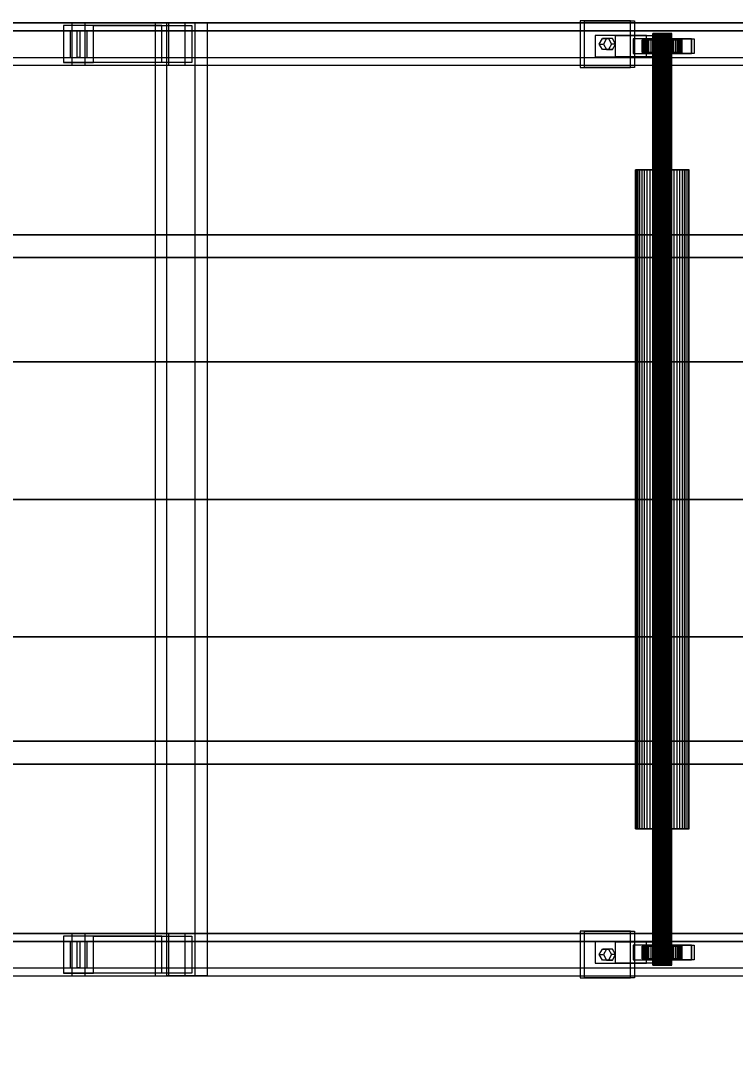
# Model space of a CAD drawing. Header units: millimetres. Extents: x -191664 to 191490, y -197311 to 10263.
# Drawn here: x 5695 to 6370, y -18531 to -17548 of the extents above; entities that cross this region are included whole.
import ezdxf

# ---------------------------------------------------------------- set-up
doc = ezdxf.new("R2010")
doc.units = ezdxf.units.MM
doc.layers.add('COTAS_INSTALACION_P', color=30, linetype='Continuous', lineweight=0)
doc.layers.add('superior_C01', color=7, linetype='Continuous', lineweight=0)
doc.dimstyles.new('PLANTA_100', dxfattribs={"dimtxt": 250, "dimasz": 150, "dimexe": 150, "dimexo": 80, "dimgap": 100, "dimtad": 1, "dimtih": 1, "dimtoh": 1, "dimdec": 1, "dimdsep": 46, "dimcen": 0.09, "dimclrd": 1, "dimclre": 1, "dimclrt": 1, "dimadec": 0, "dimazin": 0, "dimtfac": 1, "dimtdec": 4, "dimtofl": 0, "dimtmove": 0, "dimatfit": 3, "dimfxl": 1, "dimtolj": 1, "dimtzin": 0, "dimarcsym": 0})

# ---------------------------------------------------------------- blocks, each defined once
blk = doc.blocks.new('*D5')
at = {"layer": 'COTAS_INSTALACION_P', "color": 1, "lineweight": -2, "transparency": 16777216}
for p, q in [((-1000, -18080), (-1000, -25850)), ((60117.12, -18080), (60117.12, -25850)), ((-850, -25700), (59967.12, -25700))]:
    blk.add_line(p, q, dxfattribs=at)
at = {"layer": 'COTAS_INSTALACION_P', "color": 1, "transparency": 16777216}
for points in [[(-850, -25675), (-850, -25725), (-1000, -25700)], [(59967.12, -25675), (59967.12, -25725), (60117.12, -25700)]]:
    blk.add_solid(points, dxfattribs=at)
at = {"layer": 'Defpoints', "color": 0, "transparency": 16777216}
for p in [(-1000, -18000), (60117.12, -18000), (60117.12, -25700)]:
    blk.add_point(p, dxfattribs=at)

msp = doc.modelspace()

# ---------------------------------------------------------------- linework, layer by layer
at = {"layer": 'superior_C01', "color": 139, "true_color": 0x354b57}
for p, q in [((5743.6, -17550), (4606.77, -17550)), ((4619.57, -17550), (5756.4, -17550)), ((5834.85, -17550), (4698.01, -17550)), ((4714.02, -17550), (5850.85, -17550)), ((5743.6, -17550), (5743.6, -17590)), ((5756.4, -17550), (5743.6, -17550)), ((6880.43, -17550), (5743.6, -17550)), ((5756.4, -17590), (5756.4, -17550)), ((5756.4, -17550), (6893.23, -17550)), ((5860.2, -17550), (5822.3, -17550)), ((5822.3, -17550), (5822.3, -18450)), ((5833.51, -17550), (5822.3, -17550)), ((5833.51, -18450), (5833.51, -17550)), ((5833.51, -17550), (5871.4, -17550)), ((5834.85, -17550), (5834.85, -17590)), ((5850.85, -17550), (5834.85, -17550)), ((6971.68, -17550), (5834.85, -17550)), ((5850.85, -17590), (5850.85, -17550)), ((5850.85, -17550), (6987.68, -17550)), ((5860.2, -18450), (5860.2, -17550)), ((5860.2, -17550), (5871.4, -17550)), ((5871.4, -17550), (5871.4, -18450)), ((6271.43, -17548), (6224.06, -17548)), ((6224.06, -17548), (6224.06, -17592)), ((6227.91, -17548), (6224.06, -17548)), ((6227.91, -17592), (6227.91, -17548)), ((6227.91, -17548), (6275.27, -17548)), ((6271.43, -17592), (6271.43, -17548)), ((6271.43, -17548), (6275.27, -17548)), ((6275.27, -17548), (6275.27, -17592)), ((5741.99, -17557.5), (4698.01, -17557.5)), ((4714.03, -17557.5), (5758.01, -17557.5)), ((5764.21, -17552.5), (5735.79, -17552.5)), ((5735.79, -17552.5), (5735.79, -17587.5)), ((5828.64, -17552.5), (5735.79, -17552.5)), ((5741.99, -17557.5), (5741.99, -17582.5)), ((5758.01, -17557.5), (5741.99, -17557.5)), ((5748.67, -17557.5), (5751.33, -17557.5)), ((5748.67, -17582.5), (5748.67, -17557.5)), ((6978.35, -17557.5), (5748.67, -17557.5)), ((5751.33, -17557.5), (5751.33, -17582.5)), ((5751.33, -17557.5), (6981.01, -17557.5)), ((5758.01, -17582.5), (5758.01, -17557.5)), ((5764.21, -17587.5), (5764.21, -17552.5)), ((5764.21, -17552.5), (5857.06, -17552.5)), ((5828.64, -17587.5), (5828.64, -17552.5)), ((5828.64, -17552.5), (5857.06, -17552.5)), ((5857.06, -17552.5), (5857.06, -17587.5)), ((6257.22, -17562), (6238.27, -17562)), ((6238.27, -17562), (6238.27, -17582)), ((6286.59, -17562), (6238.27, -17562)), ((6257.22, -17582), (6257.22, -17562)), ((6257.22, -17562), (6305.53, -17562)), ((6285.3, -17565), (6273.94, -17565)), ((6273.94, -17565), (6273.94, -17579)), ((6287.38, -17565), (6273.94, -17565)), ((6285.3, -17579), (6285.3, -17565)), ((6285.3, -17565), (6298.75, -17565)), ((6329.05, -17565), (6285.48, -17565)), ((6285.48, -17565), (6285.48, -17579)), ((6288.04, -17565), (6285.48, -17565)), ((6286.59, -17582), (6286.59, -17562)), ((6286.59, -17562), (6305.53, -17562)), ((6287.38, -17579), (6287.38, -17565)), ((6287.38, -17565), (6298.75, -17565)), ((6288.04, -17579), (6288.04, -17565)), ((6288.04, -17565), (6331.62, -17565)), ((6298.75, -17565), (6298.75, -17579)), ((6315.62, -17565), (6304.25, -17565)), ((6304.25, -17565), (6304.25, -17579)), ((6317.7, -17565), (6304.25, -17565)), ((6305.53, -17562), (6305.53, -17582)), ((6315.62, -17579), (6315.62, -17565)), ((6315.62, -17565), (6329.07, -17565)), ((6317.7, -17579), (6317.7, -17565)), ((6317.7, -17565), (6329.07, -17565)), ((6329.05, -17579), (6329.05, -17565)), ((6329.05, -17565), (6331.62, -17565)), ((6329.07, -17565), (6329.07, -17579)), ((6331.62, -17565), (6331.62, -17579)), ((6273.94, -17579), (6285.3, -17579)), ((6273.94, -17579), (6287.38, -17579)), ((6298.75, -17579), (6285.3, -17579)), ((6285.48, -17579), (6329.05, -17579)), ((6285.48, -17579), (6288.04, -17579)), ((6298.75, -17579), (6287.38, -17579)), ((6331.62, -17579), (6288.04, -17579)), ((6304.25, -17579), (6315.62, -17579)), ((6304.25, -17579), (6317.7, -17579)), ((6329.07, -17579), (6315.62, -17579)), ((6329.07, -17579), (6317.7, -17579)), ((6331.62, -17579), (6329.05, -17579)), ((4698.01, -17582.5), (5741.99, -17582.5)), ((4714.03, -17582.5), (5758.01, -17582.5)), ((5735.79, -17587.5), (5764.21, -17587.5)), ((5828.64, -17587.5), (5735.79, -17587.5)), ((5741.99, -17582.5), (5758.01, -17582.5)), ((5751.33, -17582.5), (5748.67, -17582.5)), ((5748.67, -17582.5), (6978.35, -17582.5)), ((5751.33, -17582.5), (6981.01, -17582.5)), ((5857.06, -17587.5), (5764.21, -17587.5)), ((5857.06, -17587.5), (5828.64, -17587.5)), ((6238.27, -17582), (6257.22, -17582)), ((6238.27, -17582), (6286.59, -17582)), ((6305.53, -17582), (6257.22, -17582)), ((6305.53, -17582), (6286.59, -17582)), ((4606.77, -17590), (5743.6, -17590)), ((4619.57, -17590), (5756.4, -17590)), ((4698.01, -17590), (5834.85, -17590)), ((4714.02, -17590), (5850.85, -17590)), ((5743.6, -17590), (5756.4, -17590)), ((5743.6, -17590), (6880.43, -17590)), ((5756.4, -17590), (6893.23, -17590)), ((5834.85, -17590), (5850.85, -17590)), ((5834.85, -17590), (6971.68, -17590)), ((5850.85, -17590), (6987.68, -17590)), ((6224.06, -17592), (6271.43, -17592)), ((6224.06, -17592), (6227.91, -17592)), ((6275.27, -17592), (6227.91, -17592)), ((6275.27, -17592), (6271.43, -17592)), ((5743.6, -18410), (4606.77, -18410)), ((4619.57, -18410), (5756.4, -18410)), ((5834.85, -18410), (4698.01, -18410)), ((4714.02, -18410), (5850.85, -18410)), ((5764.21, -18412.5), (5735.79, -18412.5)), ((5735.79, -18412.5), (5735.79, -18447.5)), ((5828.64, -18412.5), (5735.79, -18412.5)), ((5743.6, -18410), (5743.6, -18450)), ((5756.4, -18410), (5743.6, -18410)), ((6880.43, -18410), (5743.6, -18410)), ((5756.4, -18450), (5756.4, -18410)), ((5756.4, -18410), (6893.23, -18410)), ((5764.21, -18447.5), (5764.21, -18412.5)), ((5764.21, -18412.5), (5857.06, -18412.5)), ((5828.64, -18447.5), (5828.64, -18412.5)), ((5828.64, -18412.5), (5857.06, -18412.5)), ((5834.85, -18410), (5834.85, -18450)), ((5850.85, -18410), (5834.85, -18410)), ((6971.68, -18410), (5834.85, -18410)), ((5850.85, -18450), (5850.85, -18410)), ((5850.85, -18410), (6987.68, -18410)), ((5857.06, -18412.5), (5857.06, -18447.5)), ((6271.43, -18408), (6224.06, -18408)), ((6224.06, -18408), (6224.06, -18452)), ((6227.91, -18408), (6224.06, -18408)), ((6227.91, -18452), (6227.91, -18408)), ((6227.91, -18408), (6275.27, -18408)), ((6271.43, -18452), (6271.43, -18408)), ((6271.43, -18408), (6275.27, -18408)), ((6275.27, -18408), (6275.27, -18452)), ((5741.99, -18417.5), (4698.01, -18417.5)), ((4714.03, -18417.5), (5758.01, -18417.5)), ((5741.99, -18417.5), (5741.99, -18442.5)), ((5758.01, -18417.5), (5741.99, -18417.5)), ((5748.67, -18417.5), (5751.33, -18417.5)), ((5748.67, -18442.5), (5748.67, -18417.5)), ((6978.35, -18417.5), (5748.67, -18417.5)), ((5751.33, -18417.5), (5751.33, -18442.5)), ((5751.33, -18417.5), (6981.01, -18417.5)), ((5758.01, -18442.5), (5758.01, -18417.5)), ((6257.22, -18418), (6238.27, -18418)), ((6238.27, -18418), (6238.27, -18438)), ((6286.59, -18418), (6238.27, -18418)), ((6257.22, -18438), (6257.22, -18418)), ((6257.22, -18418), (6305.53, -18418)), ((6285.3, -18421), (6273.94, -18421)), ((6273.94, -18421), (6273.94, -18435)), ((6287.38, -18421), (6273.94, -18421)), ((6285.3, -18435), (6285.3, -18421)), ((6285.3, -18421), (6298.75, -18421)), ((6329.05, -18421), (6285.48, -18421)), ((6285.48, -18421), (6285.48, -18435)), ((6288.04, -18421), (6285.48, -18421)), ((6286.59, -18438), (6286.59, -18418)), ((6286.59, -18418), (6305.53, -18418)), ((6287.38, -18435), (6287.38, -18421)), ((6287.38, -18421), (6298.75, -18421)), ((6288.04, -18435), (6288.04, -18421)), ((6288.04, -18421), (6331.62, -18421)), ((6298.75, -18421), (6298.75, -18435)), ((6315.62, -18421), (6304.25, -18421)), ((6304.25, -18421), (6304.25, -18435)), ((6317.7, -18421), (6304.25, -18421)), ((6305.53, -18418), (6305.53, -18438)), ((6315.62, -18435), (6315.62, -18421)), ((6315.62, -18421), (6329.07, -18421)), ((6317.7, -18435), (6317.7, -18421)), ((6317.7, -18421), (6329.07, -18421)), ((6329.05, -18435), (6329.05, -18421)), ((6329.05, -18421), (6331.62, -18421)), ((6329.07, -18421), (6329.07, -18435)), ((6331.62, -18421), (6331.62, -18435)), ((4698.01, -18442.5), (5741.99, -18442.5)), ((4714.03, -18442.5), (5758.01, -18442.5)), ((5741.99, -18442.5), (5758.01, -18442.5)), ((5751.33, -18442.5), (5748.67, -18442.5)), ((5748.67, -18442.5), (6978.35, -18442.5)), ((5751.33, -18442.5), (6981.01, -18442.5)), ((6238.27, -18438), (6257.22, -18438)), ((6238.27, -18438), (6286.59, -18438)), ((6305.53, -18438), (6257.22, -18438)), ((6273.94, -18435), (6285.3, -18435)), ((6273.94, -18435), (6287.38, -18435)), ((6298.75, -18435), (6285.3, -18435)), ((6285.48, -18435), (6329.05, -18435)), ((6285.48, -18435), (6288.04, -18435)), ((6305.53, -18438), (6286.59, -18438)), ((6298.75, -18435), (6287.38, -18435)), ((6331.62, -18435), (6288.04, -18435)), ((6304.25, -18435), (6315.62, -18435)), ((6304.25, -18435), (6317.7, -18435)), ((6329.07, -18435), (6315.62, -18435)), ((6329.07, -18435), (6317.7, -18435)), ((6331.62, -18435), (6329.05, -18435)), ((4606.77, -18450), (5743.6, -18450)), ((4619.57, -18450), (5756.4, -18450)), ((4698.01, -18450), (5834.85, -18450)), ((4714.02, -18450), (5850.85, -18450)), ((5735.79, -18447.5), (5764.21, -18447.5)), ((5828.64, -18447.5), (5735.79, -18447.5)), ((5743.6, -18450), (5756.4, -18450)), ((5743.6, -18450), (6880.43, -18450)), ((5756.4, -18450), (6893.23, -18450)), ((5857.06, -18447.5), (5764.21, -18447.5)), ((5822.3, -18450), (5860.2, -18450)), ((5822.3, -18450), (5833.51, -18450)), ((5857.06, -18447.5), (5828.64, -18447.5)), ((5871.4, -18450), (5833.51, -18450)), ((5834.85, -18450), (5850.85, -18450)), ((5834.85, -18450), (6971.68, -18450)), ((5850.85, -18450), (6987.68, -18450)), ((5871.4, -18450), (5860.2, -18450)), ((6224.06, -18452), (6271.43, -18452)), ((6224.06, -18452), (6227.91, -18452)), ((6275.27, -18452), (6227.91, -18452)), ((6275.27, -18452), (6271.43, -18452))]:
    msp.add_line(p, q, dxfattribs=at)
at = {"layer": 'superior_C01', "color": 9, "true_color": 0xbac6cb}
for p, q in [((6292.68, -17560), (6292.52, -17560)), ((6292.52, -17560), (6292.98, -17560)), ((6292.52, -18440), (6292.52, -17560)), ((6293.44, -17560), (6292.68, -17560)), ((6292.68, -18440), (6292.68, -17560)), ((6292.98, -17560), (6294.01, -17560)), ((6292.98, -18440), (6292.98, -17560)), ((6294.74, -17560), (6293.44, -17560)), ((6293.44, -18440), (6293.44, -17560)), ((6294.01, -17560), (6295.56, -17560)), ((6294.01, -18440), (6294.01, -17560)), ((6296.51, -17560), (6294.74, -17560)), ((6294.74, -18440), (6294.74, -17560)), ((6295.56, -17560), (6297.51, -17560)), ((6295.56, -18440), (6295.56, -17560)), ((6298.62, -17560), (6296.51, -17560)), ((6296.51, -18440), (6296.51, -17560)), ((6297.51, -17560), (6299.73, -17560)), ((6297.51, -18440), (6297.51, -17560)), ((6300.93, -17560), (6298.62, -17560)), ((6298.62, -18440), (6298.62, -17560)), ((6299.73, -17560), (6302.08, -17560)), ((6299.73, -18440), (6299.73, -17560)), ((6303.27, -17560), (6300.93, -17560)), ((6300.93, -18440), (6300.93, -17560)), ((6302.08, -17560), (6304.38, -17560)), ((6302.08, -18440), (6302.08, -17560)), ((6305.49, -17560), (6303.27, -17560)), ((6303.27, -18440), (6303.27, -17560)), ((6304.38, -17560), (6306.49, -17560)), ((6304.38, -18440), (6304.38, -17560)), ((6307.45, -17560), (6305.49, -17560)), ((6305.49, -18440), (6305.49, -17560)), ((6306.49, -17560), (6308.26, -17560)), ((6306.49, -18440), (6306.49, -17560)), ((6308.99, -17560), (6307.45, -17560)), ((6307.45, -18440), (6307.45, -17560)), ((6308.26, -17560), (6309.57, -17560)), ((6308.26, -18440), (6308.26, -17560)), ((6310.03, -17560), (6308.99, -17560)), ((6308.99, -18440), (6308.99, -17560)), ((6309.57, -17560), (6310.33, -17560)), ((6309.57, -18440), (6309.57, -17560)), ((6310.48, -17560), (6310.03, -17560)), ((6310.03, -17560), (6310.03, -18440)), ((6310.33, -17560), (6310.48, -17560)), ((6310.33, -18440), (6310.33, -17560)), ((6310.48, -18440), (6310.48, -17560)), ((6292.98, -18440), (6292.52, -18440)), ((6292.52, -18440), (6292.68, -18440)), ((6292.68, -18440), (6293.44, -18440)), ((6294.01, -18440), (6292.98, -18440)), ((6293.44, -18440), (6294.74, -18440)), ((6295.56, -18440), (6294.01, -18440)), ((6294.74, -18440), (6296.51, -18440)), ((6297.51, -18440), (6295.56, -18440)), ((6296.51, -18440), (6298.62, -18440)), ((6299.73, -18440), (6297.51, -18440)), ((6298.62, -18440), (6300.93, -18440)), ((6302.08, -18440), (6299.73, -18440)), ((6300.93, -18440), (6303.27, -18440)), ((6304.38, -18440), (6302.08, -18440)), ((6303.27, -18440), (6305.49, -18440)), ((6306.49, -18440), (6304.38, -18440)), ((6305.49, -18440), (6307.45, -18440)), ((6308.26, -18440), (6306.49, -18440)), ((6307.45, -18440), (6308.99, -18440)), ((6309.57, -18440), (6308.26, -18440)), ((6308.99, -18440), (6310.03, -18440)), ((6310.33, -18440), (6309.57, -18440)), ((6310.03, -18440), (6310.48, -18440)), ((6310.48, -18440), (6310.33, -18440))]:
    msp.add_line(p, q, dxfattribs=at)
at = {"layer": 'superior_C01', "color": 9, "true_color": 0xbdc8cc}
for p, q in [((6242.06, -17570), (6244.91, -17564.8)), ((6244.91, -17564.8), (6250.59, -17564.8)), ((6248.75, -17564.8), (6244.91, -17564.8)), ((6248.75, -17564.8), (6245.91, -17570)), ((6254.43, -17564.8), (6248.75, -17564.8)), ((6250.59, -17564.8), (6253.43, -17570)), ((6254.43, -17564.8), (6250.59, -17564.8)), ((6257.27, -17570), (6254.43, -17564.8)), ((6244.91, -17575.2), (6242.06, -17570)), ((6242.06, -17570), (6245.91, -17570)), ((6250.59, -17575.2), (6244.91, -17575.2)), ((6248.75, -17575.2), (6244.91, -17575.2)), ((6245.91, -17570), (6248.75, -17575.2)), ((6248.75, -17575.2), (6254.43, -17575.2)), ((6253.43, -17570), (6250.59, -17575.2)), ((6254.43, -17575.2), (6250.59, -17575.2)), ((6257.27, -17570), (6253.43, -17570)), ((6254.43, -17575.2), (6257.27, -17570)), ((6242.06, -18430), (6244.91, -18424.8)), ((6244.91, -18424.8), (6250.59, -18424.8)), ((6248.75, -18424.8), (6244.91, -18424.8)), ((6248.75, -18424.8), (6245.91, -18430)), ((6254.43, -18424.8), (6248.75, -18424.8)), ((6250.59, -18424.8), (6253.43, -18430)), ((6254.43, -18424.8), (6250.59, -18424.8)), ((6257.27, -18430), (6254.43, -18424.8)), ((6244.91, -18435.2), (6242.06, -18430)), ((6242.06, -18430), (6245.91, -18430)), ((6245.91, -18430), (6248.75, -18435.2)), ((6253.43, -18430), (6250.59, -18435.2)), ((6257.27, -18430), (6253.43, -18430)), ((6254.43, -18435.2), (6257.27, -18430)), ((6250.59, -18435.2), (6244.91, -18435.2)), ((6248.75, -18435.2), (6244.91, -18435.2)), ((6248.75, -18435.2), (6254.43, -18435.2)), ((6254.43, -18435.2), (6250.59, -18435.2))]:
    msp.add_line(p, q, dxfattribs=at)
at = {"layer": 'superior_C01', "color": 155, "true_color": 0x617580}
for p, q in [((6282.87, -17566), (6282.54, -17566)), ((6282.54, -17566), (6292.52, -17566)), ((6282.54, -17578), (6282.54, -17566)), ((6282.54, -17566), (6283.5, -17566)), ((6284.47, -17566), (6282.87, -17566)), ((6282.87, -17566), (6292.68, -17566)), ((6282.87, -17578), (6282.87, -17566)), ((6283.5, -17566), (6292.98, -17566)), ((6283.5, -17578), (6283.5, -17566)), ((6283.5, -17566), (6285.69, -17566)), ((6287.23, -17566), (6284.47, -17566)), ((6284.47, -17566), (6293.44, -17566)), ((6284.47, -17578), (6284.47, -17566)), ((6285.69, -17566), (6294.01, -17566)), ((6285.69, -17578), (6285.69, -17566)), ((6285.69, -17566), (6288.96, -17566)), ((6290.97, -17566), (6287.23, -17566)), ((6287.23, -17566), (6294.74, -17566)), ((6287.23, -17578), (6287.23, -17566)), ((6288.96, -17566), (6295.56, -17566)), ((6288.96, -17578), (6288.96, -17566)), ((6288.96, -17566), (6293.08, -17566)), ((6295.42, -17566), (6290.97, -17566)), ((6290.97, -17566), (6296.51, -17566)), ((6290.97, -17578), (6290.97, -17566)), ((6292.52, -17566), (6292.68, -17566)), ((6292.52, -17566), (6292.52, -17578)), ((6292.98, -17566), (6292.52, -17566)), ((6292.68, -17566), (6293.44, -17566)), ((6292.68, -17566), (6292.68, -17578)), ((6292.98, -17566), (6292.98, -17578)), ((6294.01, -17566), (6292.98, -17566)), ((6293.08, -17566), (6297.51, -17566)), ((6293.08, -17578), (6293.08, -17566)), ((6293.08, -17566), (6297.77, -17566)), ((6293.44, -17566), (6294.74, -17566)), ((6293.44, -17566), (6293.44, -17578)), ((6294.01, -17566), (6294.01, -17578)), ((6295.56, -17566), (6294.01, -17566)), ((6294.74, -17566), (6296.51, -17566)), ((6294.74, -17566), (6294.74, -17578)), ((6300.28, -17566), (6295.42, -17566)), ((6295.42, -17566), (6298.62, -17566)), ((6295.42, -17578), (6295.42, -17566)), ((6295.56, -17566), (6295.56, -17578)), ((6297.51, -17566), (6295.56, -17566)), ((6296.51, -17566), (6298.62, -17566)), ((6296.51, -17566), (6296.51, -17578)), ((6297.51, -17566), (6297.51, -17578)), ((6299.73, -17566), (6297.51, -17566)), ((6297.77, -17566), (6299.73, -17566)), ((6297.77, -17578), (6297.77, -17566)), ((6297.77, -17566), (6302.72, -17566)), ((6298.62, -17566), (6300.93, -17566)), ((6298.62, -17566), (6298.62, -17578)), ((6299.73, -17566), (6299.73, -17578)), ((6302.08, -17566), (6299.73, -17566)), ((6305.23, -17566), (6300.28, -17566)), ((6300.28, -17566), (6300.93, -17566)), ((6300.28, -17578), (6300.28, -17566)), ((6300.93, -17566), (6303.27, -17566)), ((6300.93, -17566), (6300.93, -17578)), ((6302.72, -17566), (6302.08, -17566)), ((6302.08, -17566), (6302.08, -17578)), ((6304.38, -17566), (6302.08, -17566)), ((6302.72, -17578), (6302.72, -17566)), ((6302.72, -17566), (6307.59, -17566)), ((6305.23, -17566), (6303.27, -17566)), ((6303.27, -17566), (6305.49, -17566)), ((6303.27, -17566), (6303.27, -17578)), ((6307.59, -17566), (6304.38, -17566)), ((6304.38, -17566), (6304.38, -17578)), ((6306.49, -17566), (6304.38, -17566)), ((6309.93, -17566), (6305.23, -17566)), ((6305.23, -17578), (6305.23, -17566)), ((6309.93, -17566), (6305.49, -17566)), ((6305.49, -17566), (6307.45, -17566)), ((6305.49, -17566), (6305.49, -17578)), ((6312.04, -17566), (6306.49, -17566)), ((6306.49, -17566), (6306.49, -17578)), ((6308.26, -17566), (6306.49, -17566)), ((6314.05, -17566), (6307.45, -17566)), ((6307.45, -17566), (6308.99, -17566)), ((6307.45, -17566), (6307.45, -17578)), ((6307.59, -17578), (6307.59, -17566)), ((6307.59, -17566), (6312.04, -17566)), ((6315.77, -17566), (6308.26, -17566)), ((6308.26, -17566), (6308.26, -17578)), ((6309.57, -17566), (6308.26, -17566)), ((6317.31, -17566), (6308.99, -17566)), ((6308.99, -17566), (6310.03, -17566)), ((6308.99, -17566), (6308.99, -17578)), ((6318.53, -17566), (6309.57, -17566)), ((6309.57, -17566), (6309.57, -17578)), ((6310.33, -17566), (6309.57, -17566)), ((6314.05, -17566), (6309.93, -17566)), ((6309.93, -17578), (6309.93, -17566)), ((6310.03, -17566), (6319.5, -17566)), ((6310.03, -17578), (6310.03, -17566)), ((6310.03, -17566), (6310.48, -17566)), ((6320.13, -17566), (6310.33, -17566)), ((6310.33, -17566), (6310.33, -17578)), ((6310.48, -17566), (6310.33, -17566)), ((6320.46, -17566), (6310.48, -17566)), ((6310.48, -17566), (6310.48, -17578)), ((6312.04, -17578), (6312.04, -17566)), ((6312.04, -17566), (6315.77, -17566)), ((6317.31, -17566), (6314.05, -17566)), ((6314.05, -17578), (6314.05, -17566)), ((6315.77, -17578), (6315.77, -17566)), ((6315.77, -17566), (6318.53, -17566)), ((6319.5, -17566), (6317.31, -17566)), ((6317.31, -17578), (6317.31, -17566)), ((6318.53, -17578), (6318.53, -17566)), ((6318.53, -17566), (6320.13, -17566)), ((6319.5, -17566), (6319.5, -17578)), ((6320.46, -17566), (6319.5, -17566)), ((6320.13, -17578), (6320.13, -17566)), ((6320.13, -17566), (6320.46, -17566)), ((6320.46, -17578), (6320.46, -17566)), ((6292.52, -17578), (6282.54, -17578)), ((6282.54, -17578), (6282.87, -17578)), ((6283.5, -17578), (6282.54, -17578)), ((6292.68, -17578), (6282.87, -17578)), ((6282.87, -17578), (6284.47, -17578)), ((6292.98, -17578), (6283.5, -17578)), ((6285.69, -17578), (6283.5, -17578)), ((6293.44, -17578), (6284.47, -17578)), ((6284.47, -17578), (6287.23, -17578)), ((6294.01, -17578), (6285.69, -17578)), ((6288.96, -17578), (6285.69, -17578)), ((6294.74, -17578), (6287.23, -17578)), ((6287.23, -17578), (6290.97, -17578)), ((6295.56, -17578), (6288.96, -17578)), ((6293.08, -17578), (6288.96, -17578)), ((6296.51, -17578), (6290.97, -17578)), ((6290.97, -17578), (6295.42, -17578)), ((6292.68, -17578), (6292.52, -17578)), ((6292.52, -17578), (6292.98, -17578)), ((6293.44, -17578), (6292.68, -17578)), ((6292.98, -17578), (6294.01, -17578)), ((6297.51, -17578), (6293.08, -17578)), ((6297.77, -17578), (6293.08, -17578)), ((6294.74, -17578), (6293.44, -17578)), ((6294.01, -17578), (6295.56, -17578)), ((6296.51, -17578), (6294.74, -17578)), ((6298.62, -17578), (6295.42, -17578)), ((6295.42, -17578), (6300.28, -17578)), ((6295.56, -17578), (6297.51, -17578)), ((6298.62, -17578), (6296.51, -17578)), ((6297.51, -17578), (6299.73, -17578)), ((6299.73, -17578), (6297.77, -17578)), ((6302.72, -17578), (6297.77, -17578)), ((6300.93, -17578), (6298.62, -17578)), ((6299.73, -17578), (6302.08, -17578)), ((6300.93, -17578), (6300.28, -17578)), ((6300.28, -17578), (6305.23, -17578)), ((6303.27, -17578), (6300.93, -17578)), ((6302.08, -17578), (6302.72, -17578)), ((6302.08, -17578), (6304.38, -17578)), ((6307.59, -17578), (6302.72, -17578)), ((6305.49, -17578), (6303.27, -17578)), ((6303.27, -17578), (6305.23, -17578)), ((6304.38, -17578), (6307.59, -17578)), ((6304.38, -17578), (6306.49, -17578)), ((6305.23, -17578), (6309.93, -17578)), ((6307.45, -17578), (6305.49, -17578)), ((6305.49, -17578), (6309.93, -17578)), ((6306.49, -17578), (6312.04, -17578)), ((6306.49, -17578), (6308.26, -17578)), ((6308.99, -17578), (6307.45, -17578)), ((6307.45, -17578), (6314.05, -17578)), ((6312.04, -17578), (6307.59, -17578)), ((6308.26, -17578), (6315.77, -17578)), ((6308.26, -17578), (6309.57, -17578)), ((6310.03, -17578), (6308.99, -17578)), ((6308.99, -17578), (6317.31, -17578)), ((6309.57, -17578), (6318.53, -17578)), ((6309.57, -17578), (6310.33, -17578)), ((6309.93, -17578), (6314.05, -17578)), ((6319.5, -17578), (6310.03, -17578)), ((6310.48, -17578), (6310.03, -17578)), ((6310.33, -17578), (6320.13, -17578)), ((6310.33, -17578), (6310.48, -17578)), ((6310.48, -17578), (6320.46, -17578)), ((6315.77, -17578), (6312.04, -17578)), ((6314.05, -17578), (6317.31, -17578)), ((6318.53, -17578), (6315.77, -17578)), ((6317.31, -17578), (6319.5, -17578)), ((6320.13, -17578), (6318.53, -17578)), ((6319.5, -17578), (6320.46, -17578)), ((6320.46, -17578), (6320.13, -17578)), ((6282.87, -18422), (6282.54, -18422)), ((6282.54, -18422), (6292.52, -18422)), ((6282.54, -18434), (6282.54, -18422)), ((6282.54, -18422), (6283.5, -18422)), ((6284.47, -18422), (6282.87, -18422)), ((6282.87, -18422), (6292.68, -18422)), ((6282.87, -18434), (6282.87, -18422)), ((6283.5, -18422), (6292.98, -18422)), ((6283.5, -18434), (6283.5, -18422)), ((6283.5, -18422), (6285.69, -18422)), ((6287.23, -18422), (6284.47, -18422)), ((6284.47, -18422), (6293.44, -18422)), ((6284.47, -18434), (6284.47, -18422)), ((6285.69, -18422), (6294.01, -18422)), ((6285.69, -18434), (6285.69, -18422)), ((6285.69, -18422), (6288.96, -18422)), ((6290.97, -18422), (6287.23, -18422)), ((6287.23, -18422), (6294.74, -18422)), ((6287.23, -18434), (6287.23, -18422)), ((6288.96, -18422), (6295.56, -18422)), ((6288.96, -18434), (6288.96, -18422)), ((6288.96, -18422), (6293.08, -18422)), ((6295.42, -18422), (6290.97, -18422)), ((6290.97, -18422), (6296.51, -18422)), ((6290.97, -18434), (6290.97, -18422)), ((6292.52, -18422), (6292.68, -18422)), ((6292.52, -18422), (6292.52, -18434)), ((6292.98, -18422), (6292.52, -18422)), ((6292.68, -18422), (6293.44, -18422)), ((6292.68, -18422), (6292.68, -18434)), ((6292.98, -18422), (6292.98, -18434)), ((6294.01, -18422), (6292.98, -18422)), ((6293.08, -18422), (6297.51, -18422)), ((6293.08, -18434), (6293.08, -18422)), ((6293.08, -18422), (6297.77, -18422)), ((6293.44, -18422), (6294.74, -18422)), ((6293.44, -18422), (6293.44, -18434)), ((6294.01, -18422), (6294.01, -18434)), ((6295.56, -18422), (6294.01, -18422)), ((6294.74, -18422), (6296.51, -18422)), ((6294.74, -18422), (6294.74, -18434)), ((6300.28, -18422), (6295.42, -18422)), ((6295.42, -18422), (6298.62, -18422)), ((6295.42, -18434), (6295.42, -18422)), ((6295.56, -18422), (6295.56, -18434)), ((6297.51, -18422), (6295.56, -18422)), ((6296.51, -18422), (6298.62, -18422)), ((6296.51, -18422), (6296.51, -18434)), ((6297.51, -18422), (6297.51, -18434)), ((6299.73, -18422), (6297.51, -18422)), ((6297.77, -18422), (6299.73, -18422)), ((6297.77, -18434), (6297.77, -18422)), ((6297.77, -18422), (6302.72, -18422)), ((6298.62, -18422), (6300.93, -18422)), ((6298.62, -18422), (6298.62, -18434)), ((6299.73, -18422), (6299.73, -18434)), ((6302.08, -18422), (6299.73, -18422)), ((6305.23, -18422), (6300.28, -18422)), ((6300.28, -18422), (6300.93, -18422)), ((6300.28, -18434), (6300.28, -18422)), ((6300.93, -18422), (6303.27, -18422)), ((6300.93, -18422), (6300.93, -18434)), ((6302.72, -18422), (6302.08, -18422)), ((6302.08, -18422), (6302.08, -18434)), ((6304.38, -18422), (6302.08, -18422)), ((6302.72, -18434), (6302.72, -18422)), ((6302.72, -18422), (6307.59, -18422)), ((6305.23, -18422), (6303.27, -18422)), ((6303.27, -18422), (6305.49, -18422)), ((6303.27, -18422), (6303.27, -18434)), ((6307.59, -18422), (6304.38, -18422)), ((6304.38, -18422), (6304.38, -18434)), ((6306.49, -18422), (6304.38, -18422)), ((6309.93, -18422), (6305.23, -18422)), ((6305.23, -18434), (6305.23, -18422)), ((6309.93, -18422), (6305.49, -18422)), ((6305.49, -18422), (6307.45, -18422)), ((6305.49, -18422), (6305.49, -18434)), ((6312.04, -18422), (6306.49, -18422)), ((6306.49, -18422), (6306.49, -18434)), ((6308.26, -18422), (6306.49, -18422)), ((6314.05, -18422), (6307.45, -18422)), ((6307.45, -18422), (6308.99, -18422)), ((6307.45, -18422), (6307.45, -18434)), ((6307.59, -18434), (6307.59, -18422)), ((6307.59, -18422), (6312.04, -18422)), ((6315.77, -18422), (6308.26, -18422)), ((6308.26, -18422), (6308.26, -18434)), ((6309.57, -18422), (6308.26, -18422)), ((6317.31, -18422), (6308.99, -18422)), ((6308.99, -18422), (6310.03, -18422)), ((6308.99, -18422), (6308.99, -18434)), ((6318.53, -18422), (6309.57, -18422)), ((6309.57, -18422), (6309.57, -18434)), ((6310.33, -18422), (6309.57, -18422)), ((6314.05, -18422), (6309.93, -18422)), ((6309.93, -18434), (6309.93, -18422)), ((6310.03, -18422), (6319.5, -18422)), ((6310.03, -18434), (6310.03, -18422)), ((6310.03, -18422), (6310.48, -18422)), ((6320.13, -18422), (6310.33, -18422)), ((6310.33, -18422), (6310.33, -18434)), ((6310.48, -18422), (6310.33, -18422)), ((6320.46, -18422), (6310.48, -18422)), ((6310.48, -18422), (6310.48, -18434)), ((6312.04, -18434), (6312.04, -18422)), ((6312.04, -18422), (6315.77, -18422)), ((6317.31, -18422), (6314.05, -18422)), ((6314.05, -18434), (6314.05, -18422)), ((6315.77, -18434), (6315.77, -18422)), ((6315.77, -18422), (6318.53, -18422)), ((6319.5, -18422), (6317.31, -18422)), ((6317.31, -18434), (6317.31, -18422)), ((6318.53, -18434), (6318.53, -18422)), ((6318.53, -18422), (6320.13, -18422)), ((6319.5, -18422), (6319.5, -18434)), ((6320.46, -18422), (6319.5, -18422)), ((6320.13, -18434), (6320.13, -18422)), ((6320.13, -18422), (6320.46, -18422)), ((6320.46, -18434), (6320.46, -18422)), ((6292.52, -18434), (6282.54, -18434)), ((6282.54, -18434), (6282.87, -18434)), ((6283.5, -18434), (6282.54, -18434)), ((6292.68, -18434), (6282.87, -18434)), ((6282.87, -18434), (6284.47, -18434)), ((6292.98, -18434), (6283.5, -18434)), ((6285.69, -18434), (6283.5, -18434)), ((6293.44, -18434), (6284.47, -18434)), ((6284.47, -18434), (6287.23, -18434)), ((6294.01, -18434), (6285.69, -18434)), ((6288.96, -18434), (6285.69, -18434)), ((6294.74, -18434), (6287.23, -18434)), ((6287.23, -18434), (6290.97, -18434)), ((6295.56, -18434), (6288.96, -18434)), ((6293.08, -18434), (6288.96, -18434)), ((6296.51, -18434), (6290.97, -18434)), ((6290.97, -18434), (6295.42, -18434)), ((6292.68, -18434), (6292.52, -18434)), ((6292.52, -18434), (6292.98, -18434)), ((6293.44, -18434), (6292.68, -18434)), ((6292.98, -18434), (6294.01, -18434)), ((6297.51, -18434), (6293.08, -18434)), ((6297.77, -18434), (6293.08, -18434)), ((6294.74, -18434), (6293.44, -18434)), ((6294.01, -18434), (6295.56, -18434)), ((6296.51, -18434), (6294.74, -18434)), ((6298.62, -18434), (6295.42, -18434)), ((6295.42, -18434), (6300.28, -18434)), ((6295.56, -18434), (6297.51, -18434)), ((6298.62, -18434), (6296.51, -18434)), ((6297.51, -18434), (6299.73, -18434)), ((6299.73, -18434), (6297.77, -18434)), ((6302.72, -18434), (6297.77, -18434)), ((6300.93, -18434), (6298.62, -18434)), ((6299.73, -18434), (6302.08, -18434)), ((6300.93, -18434), (6300.28, -18434)), ((6300.28, -18434), (6305.23, -18434)), ((6303.27, -18434), (6300.93, -18434)), ((6302.08, -18434), (6302.72, -18434)), ((6302.08, -18434), (6304.38, -18434)), ((6307.59, -18434), (6302.72, -18434)), ((6305.49, -18434), (6303.27, -18434)), ((6303.27, -18434), (6305.23, -18434)), ((6304.38, -18434), (6307.59, -18434)), ((6304.38, -18434), (6306.49, -18434)), ((6305.23, -18434), (6309.93, -18434)), ((6307.45, -18434), (6305.49, -18434)), ((6305.49, -18434), (6309.93, -18434)), ((6306.49, -18434), (6312.04, -18434)), ((6306.49, -18434), (6308.26, -18434)), ((6308.99, -18434), (6307.45, -18434)), ((6307.45, -18434), (6314.05, -18434)), ((6312.04, -18434), (6307.59, -18434)), ((6308.26, -18434), (6315.77, -18434)), ((6308.26, -18434), (6309.57, -18434)), ((6310.03, -18434), (6308.99, -18434)), ((6308.99, -18434), (6317.31, -18434)), ((6309.57, -18434), (6318.53, -18434)), ((6309.57, -18434), (6310.33, -18434)), ((6309.93, -18434), (6314.05, -18434)), ((6319.5, -18434), (6310.03, -18434)), ((6310.48, -18434), (6310.03, -18434)), ((6310.33, -18434), (6320.13, -18434)), ((6310.33, -18434), (6310.48, -18434)), ((6310.48, -18434), (6320.46, -18434)), ((6315.77, -18434), (6312.04, -18434)), ((6314.05, -18434), (6317.31, -18434)), ((6318.53, -18434), (6315.77, -18434)), ((6317.31, -18434), (6319.5, -18434)), ((6320.13, -18434), (6318.53, -18434)), ((6319.5, -18434), (6320.46, -18434)), ((6320.46, -18434), (6320.13, -18434))]:
    msp.add_line(p, q, dxfattribs=at)
at = {"layer": 'superior_C01', "color": 252, "true_color": 0x83939a}
for p, q in [((6276.6, -17688.85), (6276.15, -17688.85)), ((6276.15, -17688.85), (6277.44, -17688.85)), ((6276.15, -18311.15), (6276.15, -17688.85)), ((6278.74, -17688.85), (6276.6, -17688.85)), ((6276.6, -18311.15), (6276.6, -17688.85)), ((6277.44, -17688.85), (6280.36, -17688.85)), ((6277.44, -18311.15), (6277.44, -17688.85)), ((6282.43, -17688.85), (6278.74, -17688.85)), ((6278.74, -18311.15), (6278.74, -17688.85)), ((6280.36, -17688.85), (6284.73, -17688.85)), ((6280.36, -18311.15), (6280.36, -17688.85)), ((6287.42, -17688.85), (6282.43, -17688.85)), ((6282.43, -18311.15), (6282.43, -17688.85)), ((6284.73, -17688.85), (6290.24, -17688.85)), ((6284.73, -18311.15), (6284.73, -17688.85)), ((6293.37, -17688.85), (6287.42, -17688.85)), ((6287.42, -18311.15), (6287.42, -17688.85)), ((6290.24, -17688.85), (6296.51, -17688.85)), ((6290.24, -18311.15), (6290.24, -17688.85)), ((6299.87, -17688.85), (6293.37, -17688.85)), ((6293.37, -18311.15), (6293.37, -17688.85)), ((6296.51, -17688.85), (6303.13, -17688.85)), ((6296.51, -18311.15), (6296.51, -17688.85)), ((6306.49, -17688.85), (6299.87, -17688.85)), ((6299.87, -18311.15), (6299.87, -17688.85)), ((6303.13, -17688.85), (6309.63, -17688.85)), ((6303.13, -18311.15), (6303.13, -17688.85)), ((6312.77, -17688.85), (6306.49, -17688.85)), ((6306.49, -18311.15), (6306.49, -17688.85)), ((6309.63, -17688.85), (6315.59, -17688.85)), ((6309.63, -18311.15), (6309.63, -17688.85)), ((6318.27, -17688.85), (6312.77, -17688.85)), ((6312.77, -18311.15), (6312.77, -17688.85)), ((6315.59, -17688.85), (6320.58, -17688.85)), ((6315.59, -18311.15), (6315.59, -17688.85)), ((6322.64, -17688.85), (6318.27, -17688.85)), ((6318.27, -18311.15), (6318.27, -17688.85)), ((6320.58, -17688.85), (6324.27, -17688.85)), ((6320.58, -18311.15), (6320.58, -17688.85)), ((6325.56, -17688.85), (6322.64, -17688.85)), ((6322.64, -18311.15), (6322.64, -17688.85)), ((6324.27, -17688.85), (6326.41, -17688.85)), ((6324.27, -18311.15), (6324.27, -17688.85)), ((6326.85, -17688.85), (6325.56, -17688.85)), ((6325.56, -17688.85), (6325.56, -18311.15)), ((6326.41, -17688.85), (6326.85, -17688.85)), ((6326.41, -18311.15), (6326.41, -17688.85)), ((6326.85, -18311.15), (6326.85, -17688.85)), ((6277.44, -18311.15), (6276.15, -18311.15)), ((6276.15, -18311.15), (6276.6, -18311.15)), ((6276.6, -18311.15), (6278.74, -18311.15)), ((6280.36, -18311.15), (6277.44, -18311.15)), ((6278.74, -18311.15), (6282.43, -18311.15)), ((6284.73, -18311.15), (6280.36, -18311.15)), ((6282.43, -18311.15), (6287.42, -18311.15)), ((6290.24, -18311.15), (6284.73, -18311.15)), ((6287.42, -18311.15), (6293.37, -18311.15)), ((6296.51, -18311.15), (6290.24, -18311.15)), ((6293.37, -18311.15), (6299.87, -18311.15)), ((6303.13, -18311.15), (6296.51, -18311.15)), ((6299.87, -18311.15), (6306.49, -18311.15)), ((6309.63, -18311.15), (6303.13, -18311.15)), ((6306.49, -18311.15), (6312.77, -18311.15)), ((6315.59, -18311.15), (6309.63, -18311.15)), ((6312.77, -18311.15), (6318.27, -18311.15)), ((6320.58, -18311.15), (6315.59, -18311.15)), ((6318.27, -18311.15), (6322.64, -18311.15)), ((6324.27, -18311.15), (6320.58, -18311.15)), ((6322.64, -18311.15), (6325.56, -18311.15)), ((6326.41, -18311.15), (6324.27, -18311.15)), ((6325.56, -18311.15), (6326.85, -18311.15)), ((6326.85, -18311.15), (6326.41, -18311.15))]:
    msp.add_line(p, q, dxfattribs=at)
at = {"layer": 'superior_C01', "color": 251, "true_color": 0x586d65}
for p, q in [((2012.49, -17750), (11002.45, -17750)), ((11004.06, -17750), (2014.1, -17750)), ((11002.45, -18250), (2012.49, -18250)), ((2014.1, -18250), (11004.06, -18250))]:
    msp.add_line(p, q, dxfattribs=at)
at = {"layer": 'superior_C01', "color": 139, "true_color": 0x345e4e}
for p, q in [((5559.53, -17771.7), (6488.48, -17771.7)), ((6490.39, -17771.7), (5561.44, -17771.7)), ((5581.46, -17870), (6510.4, -17870)), ((6512.32, -17870), (5583.37, -17870)), ((5581.46, -18000), (6510.4, -18000)), ((6512.32, -18000), (5583.37, -18000)), ((5581.46, -18130), (6510.4, -18130)), ((6512.32, -18130), (5583.37, -18130)), ((6488.48, -18228.3), (5559.53, -18228.3)), ((5561.44, -18228.3), (6490.39, -18228.3))]:
    msp.add_line(p, q, dxfattribs=at)

# ---------------------------------------------------------------- dimensions: what is measured, and where the dimension line sits
at = {"layer": 'COTAS_INSTALACION_P'}
dim = msp.add_aligned_dim(p1=(-1000, -18000), p2=(60117.12, -18000), distance=-7700, text='<> P', dimstyle='PLANTA_100', dxfattribs=at)
dim.commit()
dim.dimension.update_dxf_attribs({"geometry": '*D5', "text_midpoint": (29558.56, -25700)})

doc.saveas('drawing.dxf')
